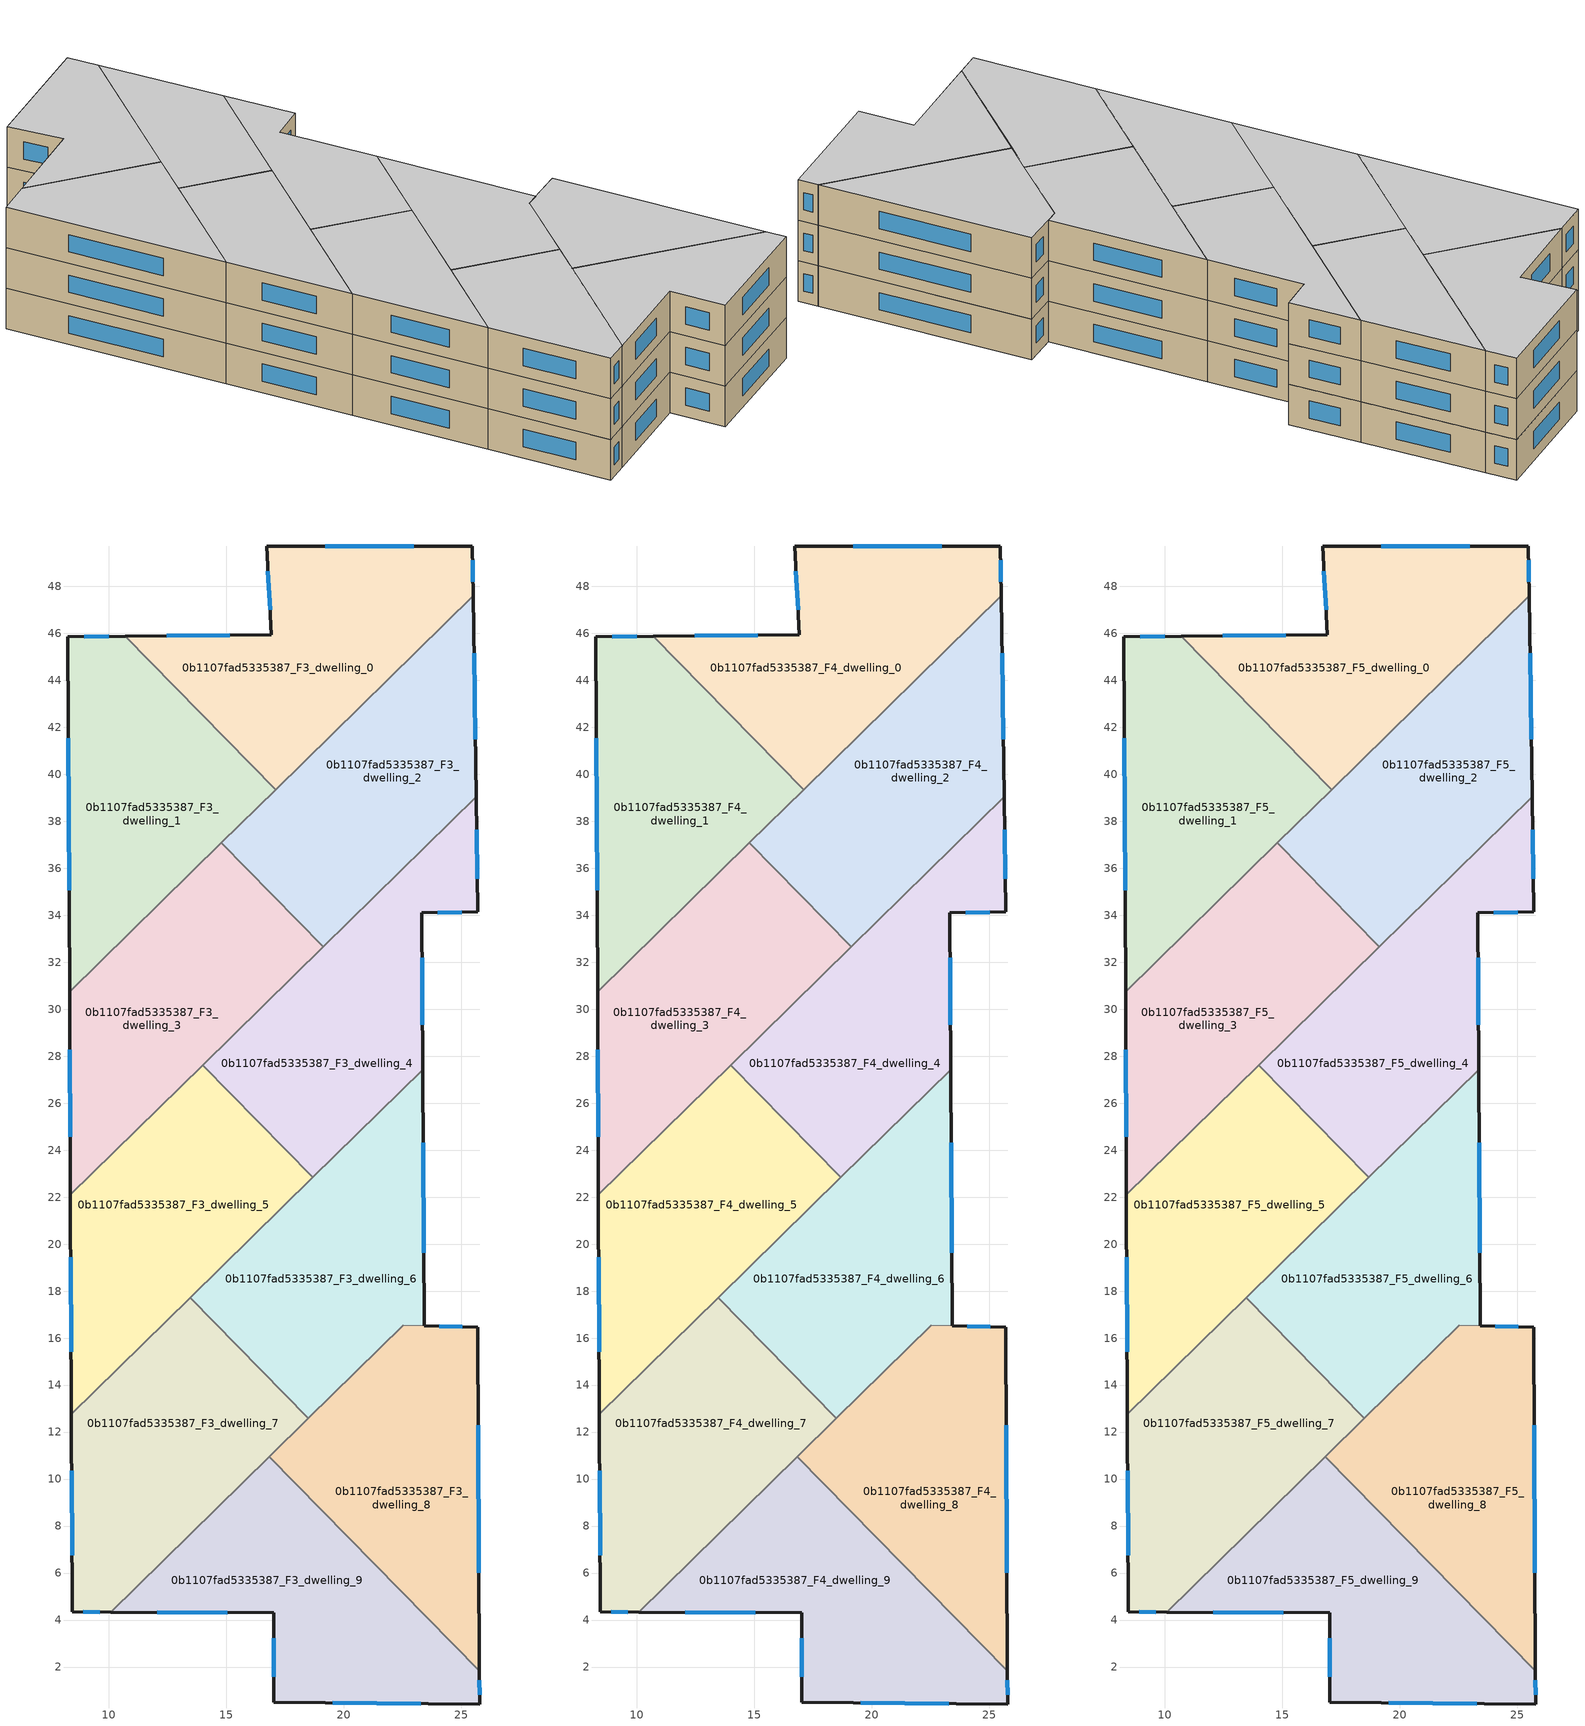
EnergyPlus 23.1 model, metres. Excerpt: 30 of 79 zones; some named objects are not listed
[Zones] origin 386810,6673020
0b1107fad5335387_F3_dwelling_0
 floor to 0b1107fad5335387_F2_dwelling_0 (EU_floor_Construction): 25.48,49.7 25.51,47.59 17.1,39.34 10.69,45.87 16.93,45.93 16.72,49.71 z9
 wall outside (EU_wall_Construction): 25.51,47.59 25.48,49.7 16.72,49.71 16.93,45.93 10.69,45.87 z9:12
 wall to 0b1107fad5335387_F3_dwelling_1 (EU_wall_Construction): 10.69,45.87 17.1,39.34 z9:12
 wall to 0b1107fad5335387_F3_dwelling_2 (EU_wall_Construction): 17.1,39.34 25.51,47.59 z9:12
 window (EU_Window_Construction): 15.15,45.91 12.47,45.89 / 16.78,48.63 16.87,47.01 / 22.98,49.7 19.22,49.71 / 25.5,48.19 25.49,49.1 z9.86:11.14
0b1107fad5335387_F3_dwelling_1
 floor to 0b1107fad5335387_F2_dwelling_1 (EU_floor_Construction): 10.69,45.87 17.1,39.34 8.33,30.73 8.26,45.85 z9
 wall outside (EU_wall_Construction): 10.69,45.87 8.26,45.85 8.33,30.73 z9:12
 wall to 0b1107fad5335387_F3_dwelling_3 (EU_wall_Construction): 8.33,30.73 14.8,37.08 z9:12
 wall to 0b1107fad5335387_F3_dwelling_2 (EU_wall_Construction): 14.8,37.08 17.1,39.34 z9:12
 window (EU_Window_Construction): 10,45.87 8.96,45.86 / 8.28,41.53 8.31,35.05 z9.86:11.14
0b1107fad5335387_F3_dwelling_2
 floor to 0b1107fad5335387_F2_dwelling_2 (EU_floor_Construction): 25.51,47.59 25.63,39.04 19.13,32.66 14.8,37.08 z9
 wall outside (EU_wall_Construction): 25.63,39.04 25.51,47.59 z9:12
 wall to 0b1107fad5335387_F3_dwelling_3 (EU_wall_Construction): 14.8,37.08 19.13,32.66 z9:12
 wall to 0b1107fad5335387_F3_dwelling_4 (EU_wall_Construction): 19.13,32.66 25.63,39.04 z9:12
 window (EU_Window_Construction): 25.6,41.49 25.55,45.15 z9.86:11.14
0b1107fad5335387_F3_dwelling_3
 floor to 0b1107fad5335387_F2_dwelling_3 (EU_floor_Construction): 14.8,37.08 19.13,32.66 8.37,22.1 8.33,30.73 z9
 wall outside (EU_wall_Construction): 8.33,30.73 8.37,22.1 z9:12
 wall to 0b1107fad5335387_F3_dwelling_5 (EU_wall_Construction): 8.37,22.1 13.99,27.62 z9:12
 wall to 0b1107fad5335387_F3_dwelling_4 (EU_wall_Construction): 14,27.62 19.13,32.66 z9:12
 window (EU_Window_Construction): 8.34,28.27 8.36,24.57 z9.86:11.14
0b1107fad5335387_F3_dwelling_4
 floor to 0b1107fad5335387_F2_dwelling_4 (EU_floor_Construction): 25.63,39.04 25.7,34.14 23.33,34.09 23.36,27.43 18.69,22.84 13.99,27.62 z9
 wall outside (EU_wall_Construction): 23.36,27.43 23.33,34.09 25.7,34.14 25.63,39.04 z9:12
 wall to 0b1107fad5335387_F3_dwelling_5 (EU_wall_Construction): 13.99,27.62 18.69,22.84 z9:12
 wall to 0b1107fad5335387_F3_dwelling_6 (EU_wall_Construction): 18.69,22.84 23.36,27.43 z9:12
 window (EU_Window_Construction): 24.01,34.11 25.02,34.13 / 23.35,29.33 23.34,32.19 / 25.68,35.54 25.65,37.64 z9.86:11.14
0b1107fad5335387_F3_dwelling_5
 floor to 0b1107fad5335387_F2_dwelling_5 (EU_floor_Construction): 13.99,27.62 18.69,22.84 8.41,12.76 8.37,22.1 z9
 wall outside (EU_wall_Construction): 8.37,22.1 8.41,12.76 z9:12
 wall to 0b1107fad5335387_F3_dwelling_7 (EU_wall_Construction): 8.41,12.76 13.46,17.71 z9:12
 wall to 0b1107fad5335387_F3_dwelling_6 (EU_wall_Construction): 13.46,17.71 18.69,22.84 z9:12
 window (EU_Window_Construction): 8.38,19.43 8.4,15.43 z9.86:11.14
0b1107fad5335387_F3_dwelling_6
 floor to 0b1107fad5335387_F2_dwelling_6 (EU_floor_Construction): 23.36,27.43 23.42,16.52 22.53,16.54 18.5,12.58 13.46,17.71 z9
 wall outside (EU_wall_Construction): 23.42,16.52 23.36,27.43 z9:12
 wall to 0b1107fad5335387_F3_dwelling_7 (EU_wall_Construction): 13.46,17.71 18.5,12.58 z9:12
 wall to 0b1107fad5335387_F3_dwelling_8 (EU_wall_Construction): 18.5,12.58 22.53,16.54 23.42,16.52 z9:12
 window (EU_Window_Construction): 23.4,19.64 23.38,24.31 z9.86:11.14
0b1107fad5335387_F3_dwelling_7
 floor to 0b1107fad5335387_F2_dwelling_7 (EU_floor_Construction): 13.46,17.71 18.5,12.58 10.1,4.34 8.45,4.35 8.41,12.76 z9
 wall outside (EU_wall_Construction): 8.41,12.76 8.45,4.35 10.1,4.34 z9:12
 wall to 0b1107fad5335387_F3_dwelling_9 (EU_wall_Construction): 10.1,4.34 16.83,10.95 z9:12
 wall to 0b1107fad5335387_F3_dwelling_8 (EU_wall_Construction): 16.83,10.95 18.5,12.58 z9:12
 window (EU_Window_Construction): 8.92,4.34 9.63,4.34 / 8.42,10.35 8.44,6.75 z9.86:11.14
0b1107fad5335387_F3_dwelling_8
 floor to 0b1107fad5335387_F2_dwelling_8 (EU_floor_Construction): 25.71,16.46 25.78,1.83 16.83,10.95 22.53,16.54 z9
 wall outside (EU_wall_Construction): 25.78,1.83 25.71,16.46 23.43,16.52 z9:12
 wall to 0b1107fad5335387_F3_dwelling_9 (EU_wall_Construction): 16.83,10.95 25.78,1.83 z9:12
 window (EU_Window_Construction): 25.05,16.48 24.08,16.5 / 25.76,6.01 25.73,12.28 z9.86:11.14
0b1107fad5335387_F3_dwelling_9
 floor to 0b1107fad5335387_F2_dwelling_9 (EU_floor_Construction): 16.83,10.95 25.78,1.83 25.78,0.43 17.03,0.5 17.03,4.31 10.1,4.34 z9
 wall outside (EU_wall_Construction): 10.1,4.34 17.03,4.31 17.03,0.5 25.78,0.43 25.78,1.83 z9:12
 window (EU_Window_Construction): 17.03,3.22 17.03,1.59 / 12.08,4.33 15.05,4.32 / 25.78,0.83 25.78,1.43 / 19.53,0.48 23.28,0.45 z9.86:11.14
0b1107fad5335387_F4_dwelling_0
 floor to 0b1107fad5335387_F3_dwelling_0 (EU_floor_Construction): 25.48,49.7 25.51,47.59 17.1,39.34 10.69,45.87 16.93,45.93 16.72,49.71 z12
 wall outside (EU_wall_Construction): 25.51,47.59 25.48,49.7 16.72,49.71 16.93,45.93 10.69,45.87 z12:15
 wall to 0b1107fad5335387_F4_dwelling_1 (EU_wall_Construction): 10.69,45.87 17.1,39.34 z12:15
 wall to 0b1107fad5335387_F4_dwelling_2 (EU_wall_Construction): 17.1,39.34 25.51,47.59 z12:15
 window (EU_Window_Construction): 15.15,45.91 12.47,45.89 / 16.78,48.63 16.87,47.01 / 22.98,49.7 19.22,49.71 / 25.5,48.19 25.49,49.1 z12.86:14.14
0b1107fad5335387_F4_dwelling_1
 floor to 0b1107fad5335387_F3_dwelling_1 (EU_floor_Construction): 10.69,45.87 17.1,39.34 8.33,30.73 8.26,45.85 z12
 wall outside (EU_wall_Construction): 10.69,45.87 8.26,45.85 8.33,30.73 z12:15
 wall to 0b1107fad5335387_F4_dwelling_3 (EU_wall_Construction): 8.33,30.73 14.8,37.08 z12:15
 wall to 0b1107fad5335387_F4_dwelling_2 (EU_wall_Construction): 14.8,37.08 17.1,39.34 z12:15
 window (EU_Window_Construction): 10,45.87 8.96,45.86 / 8.28,41.53 8.31,35.05 z12.86:14.14
0b1107fad5335387_F4_dwelling_2
 floor to 0b1107fad5335387_F3_dwelling_2 (EU_floor_Construction): 25.51,47.59 25.63,39.04 19.13,32.66 14.8,37.08 z12
 wall outside (EU_wall_Construction): 25.63,39.04 25.51,47.59 z12:15
 wall to 0b1107fad5335387_F4_dwelling_3 (EU_wall_Construction): 14.8,37.08 19.13,32.66 z12:15
 wall to 0b1107fad5335387_F4_dwelling_4 (EU_wall_Construction): 19.13,32.66 25.63,39.04 z12:15
 window (EU_Window_Construction): 25.6,41.49 25.55,45.15 z12.86:14.14
0b1107fad5335387_F4_dwelling_3
 floor to 0b1107fad5335387_F3_dwelling_3 (EU_floor_Construction): 14.8,37.08 19.13,32.66 8.37,22.1 8.33,30.73 z12
 wall outside (EU_wall_Construction): 8.33,30.73 8.37,22.1 z12:15
 wall to 0b1107fad5335387_F4_dwelling_5 (EU_wall_Construction): 8.37,22.1 13.99,27.62 z12:15
 wall to 0b1107fad5335387_F4_dwelling_4 (EU_wall_Construction): 14,27.62 19.13,32.66 z12:15
 window (EU_Window_Construction): 8.34,28.27 8.36,24.57 z12.86:14.14
0b1107fad5335387_F4_dwelling_4
 floor to 0b1107fad5335387_F3_dwelling_4 (EU_floor_Construction): 25.63,39.04 25.7,34.14 23.33,34.09 23.36,27.43 18.69,22.84 13.99,27.62 z12
 wall outside (EU_wall_Construction): 23.36,27.43 23.33,34.09 25.7,34.14 25.63,39.04 z12:15
 wall to 0b1107fad5335387_F4_dwelling_5 (EU_wall_Construction): 13.99,27.62 18.69,22.84 z12:15
 wall to 0b1107fad5335387_F4_dwelling_6 (EU_wall_Construction): 18.69,22.84 23.36,27.43 z12:15
 window (EU_Window_Construction): 24.01,34.11 25.02,34.13 / 23.35,29.33 23.34,32.19 / 25.68,35.54 25.65,37.64 z12.86:14.14
0b1107fad5335387_F4_dwelling_5
 floor to 0b1107fad5335387_F3_dwelling_5 (EU_floor_Construction): 13.99,27.62 18.69,22.84 8.41,12.76 8.37,22.1 z12
 wall outside (EU_wall_Construction): 8.37,22.1 8.41,12.76 z12:15
 wall to 0b1107fad5335387_F4_dwelling_7 (EU_wall_Construction): 8.41,12.76 13.46,17.71 z12:15
 wall to 0b1107fad5335387_F4_dwelling_6 (EU_wall_Construction): 13.46,17.71 18.69,22.84 z12:15
 window (EU_Window_Construction): 8.38,19.43 8.4,15.43 z12.86:14.14
0b1107fad5335387_F4_dwelling_6
 floor to 0b1107fad5335387_F3_dwelling_6 (EU_floor_Construction): 23.36,27.43 23.42,16.52 22.53,16.54 18.5,12.58 13.46,17.71 z12
 wall outside (EU_wall_Construction): 23.42,16.52 23.36,27.43 z12:15
 wall to 0b1107fad5335387_F4_dwelling_7 (EU_wall_Construction): 13.46,17.71 18.5,12.58 z12:15
 wall to 0b1107fad5335387_F4_dwelling_8 (EU_wall_Construction): 18.5,12.58 22.53,16.54 23.42,16.52 z12:15
 window (EU_Window_Construction): 23.4,19.64 23.38,24.31 z12.86:14.14
0b1107fad5335387_F4_dwelling_7
 floor to 0b1107fad5335387_F3_dwelling_7 (EU_floor_Construction): 13.46,17.71 18.5,12.58 10.1,4.34 8.45,4.35 8.41,12.76 z12
 wall outside (EU_wall_Construction): 8.41,12.76 8.45,4.35 10.1,4.34 z12:15
 wall to 0b1107fad5335387_F4_dwelling_9 (EU_wall_Construction): 10.1,4.34 16.83,10.95 z12:15
 wall to 0b1107fad5335387_F4_dwelling_8 (EU_wall_Construction): 16.83,10.95 18.5,12.58 z12:15
 window (EU_Window_Construction): 8.92,4.34 9.63,4.34 / 8.42,10.35 8.44,6.75 z12.86:14.14
0b1107fad5335387_F4_dwelling_8
 floor to 0b1107fad5335387_F3_dwelling_8 (EU_floor_Construction): 25.71,16.46 25.78,1.83 16.83,10.95 22.53,16.54 z12
 wall outside (EU_wall_Construction): 25.78,1.83 25.71,16.46 23.43,16.52 z12:15
 wall to 0b1107fad5335387_F4_dwelling_9 (EU_wall_Construction): 16.83,10.95 25.78,1.83 z12:15
 window (EU_Window_Construction): 25.05,16.48 24.08,16.5 / 25.76,6.01 25.73,12.28 z12.86:14.14
0b1107fad5335387_F4_dwelling_9
 floor to 0b1107fad5335387_F3_dwelling_9 (EU_floor_Construction): 16.83,10.95 25.78,1.83 25.78,0.43 17.03,0.5 17.03,4.31 10.1,4.34 z12
 wall outside (EU_wall_Construction): 10.1,4.34 17.03,4.31 17.03,0.5 25.78,0.43 25.78,1.83 z12:15
 window (EU_Window_Construction): 17.03,3.22 17.03,1.59 / 12.08,4.33 15.05,4.32 / 25.78,0.83 25.78,1.43 / 19.53,0.48 23.28,0.45 z12.86:14.14
0b1107fad5335387_F5_dwelling_0
 floor to 0b1107fad5335387_F4_dwelling_0 (EU_floor_Construction): 25.48,49.7 25.51,47.59 17.1,39.34 10.69,45.87 16.93,45.93 16.72,49.71 z15
 wall outside (EU_wall_Construction): 25.51,47.59 25.48,49.7 16.72,49.71 16.93,45.93 10.69,45.87 z15:18
 wall to 0b1107fad5335387_F5_dwelling_1 (EU_wall_Construction): 10.69,45.87 17.1,39.34 z15:18
 wall to 0b1107fad5335387_F5_dwelling_2 (EU_wall_Construction): 17.1,39.34 25.51,47.59 z15:18
 window (EU_Window_Construction): 15.15,45.91 12.47,45.89 / 16.78,48.63 16.87,47.01 / 22.98,49.7 19.22,49.71 / 25.5,48.19 25.49,49.1 z15.86:17.14
 ceiling to 0b1107fad5335387_F6_dwelling_0 (EU_floor_Construction): 25.51,47.59 25.48,49.7 16.72,49.71 16.93,45.93 10.69,45.87 17.1,39.34 z18
0b1107fad5335387_F5_dwelling_1
 floor to 0b1107fad5335387_F4_dwelling_1 (EU_floor_Construction): 10.69,45.87 17.1,39.34 8.33,30.73 8.26,45.85 z15
 wall outside (EU_wall_Construction): 10.69,45.87 8.26,45.85 8.33,30.73 z15:18
 wall to 0b1107fad5335387_F5_dwelling_3 (EU_wall_Construction): 8.33,30.73 14.8,37.08 z15:18
 wall to 0b1107fad5335387_F5_dwelling_2 (EU_wall_Construction): 14.8,37.08 17.1,39.34 z15:18
 window (EU_Window_Construction): 10,45.87 8.96,45.86 / 8.28,41.53 8.31,35.05 z15.86:17.14
 ceiling to 0b1107fad5335387_F6_dwelling_1 (EU_floor_Construction): 17.1,39.34 10.69,45.87 8.26,45.85 8.33,30.73 z18
0b1107fad5335387_F5_dwelling_2
 floor to 0b1107fad5335387_F4_dwelling_2 (EU_floor_Construction): 25.51,47.59 25.63,39.04 19.13,32.66 14.8,37.08 z15
 wall outside (EU_wall_Construction): 25.63,39.04 25.51,47.59 z15:18
 wall to 0b1107fad5335387_F5_dwelling_3 (EU_wall_Construction): 14.8,37.08 19.13,32.66 z15:18
 wall to 0b1107fad5335387_F5_dwelling_4 (EU_wall_Construction): 19.13,32.66 25.63,39.04 z15:18
 window (EU_Window_Construction): 25.6,41.49 25.55,45.15 z15.86:17.14
 ceiling to 0b1107fad5335387_F6_dwelling_2 (EU_floor_Construction): 25.63,39.04 25.51,47.59 14.8,37.08 19.13,32.66 z18
0b1107fad5335387_F5_dwelling_3
 floor to 0b1107fad5335387_F4_dwelling_3 (EU_floor_Construction): 14.8,37.08 19.13,32.66 8.37,22.1 8.33,30.73 z15
 wall outside (EU_wall_Construction): 8.33,30.73 8.37,22.1 z15:18
 wall to 0b1107fad5335387_F5_dwelling_5 (EU_wall_Construction): 8.37,22.1 13.99,27.62 z15:18
 wall to 0b1107fad5335387_F5_dwelling_4 (EU_wall_Construction): 14,27.62 19.13,32.66 z15:18
 window (EU_Window_Construction): 8.34,28.27 8.36,24.57 z15.86:17.14
 ceiling to 0b1107fad5335387_F6_dwelling_3 (EU_floor_Construction): 19.13,32.66 14.8,37.08 8.33,30.73 8.37,22.1 z18
0b1107fad5335387_F5_dwelling_4
 floor to 0b1107fad5335387_F4_dwelling_4 (EU_floor_Construction): 25.63,39.04 25.7,34.14 23.33,34.09 23.36,27.43 18.69,22.84 13.99,27.62 z15
 wall outside (EU_wall_Construction): 23.36,27.43 23.33,34.09 25.7,34.14 25.63,39.04 z15:18
 wall to 0b1107fad5335387_F5_dwelling_5 (EU_wall_Construction): 13.99,27.62 18.69,22.84 z15:18
 wall to 0b1107fad5335387_F5_dwelling_6 (EU_wall_Construction): 18.69,22.84 23.36,27.43 z15:18
 window (EU_Window_Construction): 24.01,34.11 25.02,34.13 / 23.35,29.33 23.34,32.19 / 25.68,35.54 25.65,37.64 z15.86:17.14
 ceiling to 0b1107fad5335387_F6_dwelling_4 (EU_floor_Construction): 23.36,27.43 23.33,34.09 25.7,34.14 25.63,39.04 13.99,27.62 18.69,22.84 z18
0b1107fad5335387_F5_dwelling_5
 floor to 0b1107fad5335387_F4_dwelling_5 (EU_floor_Construction): 13.99,27.62 18.69,22.84 8.41,12.76 8.37,22.1 z15
 wall outside (EU_wall_Construction): 8.37,22.1 8.41,12.76 z15:18
 wall to 0b1107fad5335387_F5_dwelling_7 (EU_wall_Construction): 8.41,12.76 13.46,17.71 z15:18
 wall to 0b1107fad5335387_F5_dwelling_6 (EU_wall_Construction): 13.46,17.71 18.69,22.84 z15:18
 window (EU_Window_Construction): 8.38,19.43 8.4,15.43 z15.86:17.14
 ceiling to 0b1107fad5335387_F6_dwelling_5 (EU_floor_Construction): 18.69,22.84 13.99,27.62 8.37,22.1 8.41,12.76 z18
0b1107fad5335387_F5_dwelling_6
 floor to 0b1107fad5335387_F4_dwelling_6 (EU_floor_Construction): 23.36,27.43 23.42,16.52 22.53,16.54 18.5,12.58 13.46,17.71 z15
 wall outside (EU_wall_Construction): 23.42,16.52 23.36,27.43 z15:18
 wall to 0b1107fad5335387_F5_dwelling_7 (EU_wall_Construction): 13.46,17.71 18.5,12.58 z15:18
 wall to 0b1107fad5335387_F5_dwelling_8 (EU_wall_Construction): 18.5,12.58 22.53,16.54 23.42,16.52 z15:18
 window (EU_Window_Construction): 23.4,19.64 23.38,24.31 z15.86:17.14
 ceiling to 0b1107fad5335387_F6_dwelling_6 (EU_floor_Construction): 23.42,16.52 23.36,27.43 13.46,17.71 18.5,12.58 22.53,16.54 z18
0b1107fad5335387_F5_dwelling_7
 floor to 0b1107fad5335387_F4_dwelling_7 (EU_floor_Construction): 13.46,17.71 18.5,12.58 10.1,4.34 8.45,4.35 8.41,12.76 z15
 wall outside (EU_wall_Construction): 8.41,12.76 8.45,4.35 10.1,4.34 z15:18
 wall to 0b1107fad5335387_F5_dwelling_9 (EU_wall_Construction): 10.1,4.34 16.83,10.95 z15:18
 wall to 0b1107fad5335387_F5_dwelling_8 (EU_wall_Construction): 16.83,10.95 18.5,12.58 z15:18
 window (EU_Window_Construction): 8.92,4.34 9.63,4.34 / 8.42,10.35 8.44,6.75 z15.86:17.14
 ceiling to 0b1107fad5335387_F6_dwelling_7 (EU_floor_Construction): 18.5,12.58 13.46,17.71 8.41,12.76 8.45,4.35 10.1,4.34 z18
0b1107fad5335387_F5_dwelling_8
 floor to 0b1107fad5335387_F4_dwelling_8 (EU_floor_Construction): 25.71,16.46 25.78,1.83 16.83,10.95 22.53,16.54 z15
 wall outside (EU_wall_Construction): 25.78,1.83 25.71,16.46 23.43,16.52 z15:18
 wall to 0b1107fad5335387_F5_dwelling_9 (EU_wall_Construction): 16.83,10.95 25.78,1.83 z15:18
 window (EU_Window_Construction): 25.05,16.48 24.08,16.5 / 25.76,6.01 25.73,12.28 z15.86:17.14
 ceiling to 0b1107fad5335387_F6_dwelling_8 (EU_floor_Construction): 25.78,1.83 25.71,16.46 22.53,16.54 16.83,10.95 z18
0b1107fad5335387_F5_dwelling_9
 floor to 0b1107fad5335387_F4_dwelling_9 (EU_floor_Construction): 16.83,10.95 25.78,1.83 25.78,0.43 17.03,0.5 17.03,4.31 10.1,4.34 z15
 wall outside (EU_wall_Construction): 10.1,4.34 17.03,4.31 17.03,0.5 25.78,0.43 25.78,1.83 z15:18
 window (EU_Window_Construction): 17.03,3.22 17.03,1.59 / 12.08,4.33 15.05,4.32 / 25.78,0.83 25.78,1.43 / 19.53,0.48 23.28,0.45 z15.86:17.14
 ceiling to 0b1107fad5335387_F6_dwelling_9 (EU_floor_Construction): 25.78,0.43 25.78,1.83 16.83,10.95 10.1,4.34 17.03,4.31 17.03,0.5 z18
[Building]
EU S2 Campaign: North Axis=0; Terrain=City; Solar Distribution=FullExterior
[Site:Location]
Helsinki-Vantaa.AP: Latitude=60.317; Longitude=24.963; Time Zone=2; Elevation=54.6
[SizingPeriod:WeatherFileDays]
AnnualSizingPeriod: Begin Month=1; Begin Day of Month=1; End Month=12; End Day of Month=31; Day of Week for Start Day=Monday; Use Weather File Daylight Saving Period=No; Use Weather File Rain and Snow Indicators=No
[MATERIAL]
EU_InternalMass_Material: Roughness=MediumRough; Thickness=0.1; Conductivity=1; Density=1800; Specific Heat=900; Thermal Absorptance=0.9; Solar Absorptance=0.7; Visible Absorptance=0.7
[MATERIAL:NOMASS] Roughness=MediumRough; Thermal Absorptance=0.9; Solar Absorptance=0.7; Visible Absorptance=0.7
Name | Thermal Resistance
EU_wall_NoMass | 2.29768
EU_floor_NoMass | 2.06791
[WINDOWMATERIAL:SIMPLEGLAZINGSYSTEM]
EU_Window_SimpleGlazing: UFactor=2.12775; Solar Heat Gain Coefficient=0.7; Visible Transmittance=0.7
[CONSTRUCTION]
EU_wall_Construction: EU_wall_NoMass
EU_floor_Construction: EU_floor_NoMass
EU_Window_Construction: EU_Window_SimpleGlazing
EU_InternalMass_Construction: EU_InternalMass_Material
[ZONE] Type=1; Multiplier=1; Ceiling Height=autocalculate; Floor Area=autocalculate; Part of Total Floor Area=Yes
Name | Volume
0b1107fad5335387_F3_dwelling_0; 0b1107fad5335387_F4_dwelling_0; 0b1107fad5335387_F5_dwelling_0 | 223.856
0b1107fad5335387_F3_dwelling_1; 0b1107fad5335387_F4_dwelling_1; 0b1107fad5335387_F5_dwelling_1 | 223.842
0b1107fad5335387_F3_dwelling_2; 0b1107fad5335387_F4_dwelling_2; 0b1107fad5335387_F5_dwelling_2 | 223.855
0b1107fad5335387_F3_dwelling_3; 0b1107fad5335387_F4_dwelling_3; 0b1107fad5335387_F5_dwelling_3 | 223.889
0b1107fad5335387_F3_dwelling_4; 0b1107fad5335387_F4_dwelling_4; 0b1107fad5335387_F5_dwelling_4 | 223.859
0b1107fad5335387_F3_dwelling_5; 0b1107fad5335387_F4_dwelling_5; 0b1107fad5335387_F5_dwelling_5 | 223.844
0b1107fad5335387_F3_dwelling_6; 0b1107fad5335387_F4_dwelling_6; 0b1107fad5335387_F5_dwelling_6 | 225.022
0b1107fad5335387_F3_dwelling_7; 0b1107fad5335387_F4_dwelling_7; 0b1107fad5335387_F5_dwelling_7 | 223.85
0b1107fad5335387_F3_dwelling_8; 0b1107fad5335387_F4_dwelling_8; 0b1107fad5335387_F5_dwelling_8 | 222.686
0b1107fad5335387_F3_dwelling_9; 0b1107fad5335387_F4_dwelling_9; 0b1107fad5335387_F5_dwelling_9 | 223.853
[INTERNALMASS] Construction=EU_InternalMass_Construction
Name | Zone or ZoneList | Surface Area
0b1107fad5335387_F3_dwelling_0_EU_InternalMass | 0b1107fad5335387_F3_dwelling_0 | 74.6183
0b1107fad5335387_F3_dwelling_1_EU_InternalMass | 0b1107fad5335387_F3_dwelling_1 | 74.6123
0b1107fad5335387_F3_dwelling_2_EU_InternalMass | 0b1107fad5335387_F3_dwelling_2 | 74.6204
0b1107fad5335387_F3_dwelling_3_EU_InternalMass | 0b1107fad5335387_F3_dwelling_3 | 74.6295
0b1107fad5335387_F3_dwelling_4_EU_InternalMass | 0b1107fad5335387_F3_dwelling_4 | 74.6188
0b1107fad5335387_F3_dwelling_5_EU_InternalMass | 0b1107fad5335387_F3_dwelling_5 | 74.618
0b1107fad5335387_F3_dwelling_6_EU_InternalMass | 0b1107fad5335387_F3_dwelling_6 | 75.0074
0b1107fad5335387_F3_dwelling_7_EU_InternalMass | 0b1107fad5335387_F3_dwelling_7 | 74.6184
0b1107fad5335387_F3_dwelling_8_EU_InternalMass | 0b1107fad5335387_F3_dwelling_8 | 74.2305
0b1107fad5335387_F3_dwelling_9_EU_InternalMass | 0b1107fad5335387_F3_dwelling_9 | 74.6164
0b1107fad5335387_F4_dwelling_0_EU_InternalMass | 0b1107fad5335387_F4_dwelling_0 | 74.6183
0b1107fad5335387_F4_dwelling_1_EU_InternalMass | 0b1107fad5335387_F4_dwelling_1 | 74.6123
0b1107fad5335387_F4_dwelling_2_EU_InternalMass | 0b1107fad5335387_F4_dwelling_2 | 74.6204
0b1107fad5335387_F4_dwelling_3_EU_InternalMass | 0b1107fad5335387_F4_dwelling_3 | 74.6295
0b1107fad5335387_F4_dwelling_4_EU_InternalMass | 0b1107fad5335387_F4_dwelling_4 | 74.6188
0b1107fad5335387_F4_dwelling_5_EU_InternalMass | 0b1107fad5335387_F4_dwelling_5 | 74.618
0b1107fad5335387_F4_dwelling_6_EU_InternalMass | 0b1107fad5335387_F4_dwelling_6 | 75.0074
0b1107fad5335387_F4_dwelling_7_EU_InternalMass | 0b1107fad5335387_F4_dwelling_7 | 74.6184
0b1107fad5335387_F4_dwelling_8_EU_InternalMass | 0b1107fad5335387_F4_dwelling_8 | 74.2305
0b1107fad5335387_F4_dwelling_9_EU_InternalMass | 0b1107fad5335387_F4_dwelling_9 | 74.6164
0b1107fad5335387_F5_dwelling_0_EU_InternalMass | 0b1107fad5335387_F5_dwelling_0 | 74.6183
0b1107fad5335387_F5_dwelling_1_EU_InternalMass | 0b1107fad5335387_F5_dwelling_1 | 74.6123
0b1107fad5335387_F5_dwelling_2_EU_InternalMass | 0b1107fad5335387_F5_dwelling_2 | 74.6204
0b1107fad5335387_F5_dwelling_3_EU_InternalMass | 0b1107fad5335387_F5_dwelling_3 | 74.6295
0b1107fad5335387_F5_dwelling_4_EU_InternalMass | 0b1107fad5335387_F5_dwelling_4 | 74.6188
0b1107fad5335387_F5_dwelling_5_EU_InternalMass | 0b1107fad5335387_F5_dwelling_5 | 74.618
0b1107fad5335387_F5_dwelling_6_EU_InternalMass | 0b1107fad5335387_F5_dwelling_6 | 75.0074
0b1107fad5335387_F5_dwelling_7_EU_InternalMass | 0b1107fad5335387_F5_dwelling_7 | 74.6184
0b1107fad5335387_F5_dwelling_8_EU_InternalMass | 0b1107fad5335387_F5_dwelling_8 | 74.2305
0b1107fad5335387_F5_dwelling_9_EU_InternalMass | 0b1107fad5335387_F5_dwelling_9 | 74.6164
[OTHEREQUIPMENT] Fuel Type=Electricity; Design Level Calculation Method=Watts/Area; Power per Zone Floor Area=1; Fraction Latent=0; Fraction Radiant=0; Fraction Lost=0; Carbon Dioxide Generation Rate=0; EndUse Subcategory=EU_Step8_InternalGains
Name | Zone or ZoneList or Space or SpaceList | Schedule
EU_Step8_InternalGain_0b1107fad5335387_F3_dwelling_0_f000 | 0b1107fad5335387_F3_dwelling_0 | EU_Step8_GainSchedule_0b1107fad5335387_F3_dwelling_0_f000
EU_Step8_InternalGain_0b1107fad5335387_F3_dwelling_1_f000 | 0b1107fad5335387_F3_dwelling_1 | EU_Step8_GainSchedule_0b1107fad5335387_F3_dwelling_1_f000
EU_Step8_InternalGain_0b1107fad5335387_F3_dwelling_2_f000 | 0b1107fad5335387_F3_dwelling_2 | EU_Step8_GainSchedule_0b1107fad5335387_F3_dwelling_2_f000
EU_Step8_InternalGain_0b1107fad5335387_F3_dwelling_3_f000 | 0b1107fad5335387_F3_dwelling_3 | EU_Step8_GainSchedule_0b1107fad5335387_F3_dwelling_3_f000
EU_Step8_InternalGain_0b1107fad5335387_F3_dwelling_4_f000 | 0b1107fad5335387_F3_dwelling_4 | EU_Step8_GainSchedule_0b1107fad5335387_F3_dwelling_4_f000
EU_Step8_InternalGain_0b1107fad5335387_F3_dwelling_5_f000 | 0b1107fad5335387_F3_dwelling_5 | EU_Step8_GainSchedule_0b1107fad5335387_F3_dwelling_5_f000
EU_Step8_InternalGain_0b1107fad5335387_F3_dwelling_6_f000 | 0b1107fad5335387_F3_dwelling_6 | EU_Step8_GainSchedule_0b1107fad5335387_F3_dwelling_6_f000
EU_Step8_InternalGain_0b1107fad5335387_F3_dwelling_7_f000 | 0b1107fad5335387_F3_dwelling_7 | EU_Step8_GainSchedule_0b1107fad5335387_F3_dwelling_7_f000
EU_Step8_InternalGain_0b1107fad5335387_F3_dwelling_8_f000 | 0b1107fad5335387_F3_dwelling_8 | EU_Step8_GainSchedule_0b1107fad5335387_F3_dwelling_8_f000
EU_Step8_InternalGain_0b1107fad5335387_F3_dwelling_9_f000 | 0b1107fad5335387_F3_dwelling_9 | EU_Step8_GainSchedule_0b1107fad5335387_F3_dwelling_9_f000
EU_Step8_InternalGain_0b1107fad5335387_F4_dwelling_0_f000 | 0b1107fad5335387_F4_dwelling_0 | EU_Step8_GainSchedule_0b1107fad5335387_F4_dwelling_0_f000
EU_Step8_InternalGain_0b1107fad5335387_F4_dwelling_1_f000 | 0b1107fad5335387_F4_dwelling_1 | EU_Step8_GainSchedule_0b1107fad5335387_F4_dwelling_1_f000
EU_Step8_InternalGain_0b1107fad5335387_F4_dwelling_2_f000 | 0b1107fad5335387_F4_dwelling_2 | EU_Step8_GainSchedule_0b1107fad5335387_F4_dwelling_2_f000
EU_Step8_InternalGain_0b1107fad5335387_F4_dwelling_3_f000 | 0b1107fad5335387_F4_dwelling_3 | EU_Step8_GainSchedule_0b1107fad5335387_F4_dwelling_3_f000
EU_Step8_InternalGain_0b1107fad5335387_F4_dwelling_4_f000 | 0b1107fad5335387_F4_dwelling_4 | EU_Step8_GainSchedule_0b1107fad5335387_F4_dwelling_4_f000
EU_Step8_InternalGain_0b1107fad5335387_F4_dwelling_5_f000 | 0b1107fad5335387_F4_dwelling_5 | EU_Step8_GainSchedule_0b1107fad5335387_F4_dwelling_5_f000
EU_Step8_InternalGain_0b1107fad5335387_F4_dwelling_6_f000 | 0b1107fad5335387_F4_dwelling_6 | EU_Step8_GainSchedule_0b1107fad5335387_F4_dwelling_6_f000
EU_Step8_InternalGain_0b1107fad5335387_F4_dwelling_7_f000 | 0b1107fad5335387_F4_dwelling_7 | EU_Step8_GainSchedule_0b1107fad5335387_F4_dwelling_7_f000
EU_Step8_InternalGain_0b1107fad5335387_F4_dwelling_8_f000 | 0b1107fad5335387_F4_dwelling_8 | EU_Step8_GainSchedule_0b1107fad5335387_F4_dwelling_8_f000
EU_Step8_InternalGain_0b1107fad5335387_F4_dwelling_9_f000 | 0b1107fad5335387_F4_dwelling_9 | EU_Step8_GainSchedule_0b1107fad5335387_F4_dwelling_9_f000
EU_Step8_InternalGain_0b1107fad5335387_F5_dwelling_0_f000 | 0b1107fad5335387_F5_dwelling_0 | EU_Step8_GainSchedule_0b1107fad5335387_F5_dwelling_0_f000
EU_Step8_InternalGain_0b1107fad5335387_F5_dwelling_1_f000 | 0b1107fad5335387_F5_dwelling_1 | EU_Step8_GainSchedule_0b1107fad5335387_F5_dwelling_1_f000
EU_Step8_InternalGain_0b1107fad5335387_F5_dwelling_2_f000 | 0b1107fad5335387_F5_dwelling_2 | EU_Step8_GainSchedule_0b1107fad5335387_F5_dwelling_2_f000
EU_Step8_InternalGain_0b1107fad5335387_F5_dwelling_3_f000 | 0b1107fad5335387_F5_dwelling_3 | EU_Step8_GainSchedule_0b1107fad5335387_F5_dwelling_3_f000
EU_Step8_InternalGain_0b1107fad5335387_F5_dwelling_4_f000 | 0b1107fad5335387_F5_dwelling_4 | EU_Step8_GainSchedule_0b1107fad5335387_F5_dwelling_4_f000
EU_Step8_InternalGain_0b1107fad5335387_F5_dwelling_5_f000 | 0b1107fad5335387_F5_dwelling_5 | EU_Step8_GainSchedule_0b1107fad5335387_F5_dwelling_5_f000
EU_Step8_InternalGain_0b1107fad5335387_F5_dwelling_6_f000 | 0b1107fad5335387_F5_dwelling_6 | EU_Step8_GainSchedule_0b1107fad5335387_F5_dwelling_6_f000
EU_Step8_InternalGain_0b1107fad5335387_F5_dwelling_7_f000 | 0b1107fad5335387_F5_dwelling_7 | EU_Step8_GainSchedule_0b1107fad5335387_F5_dwelling_7_f000
EU_Step8_InternalGain_0b1107fad5335387_F5_dwelling_8_f000 | 0b1107fad5335387_F5_dwelling_8 | EU_Step8_GainSchedule_0b1107fad5335387_F5_dwelling_8_f000
EU_Step8_InternalGain_0b1107fad5335387_F5_dwelling_9_f000 | 0b1107fad5335387_F5_dwelling_9 | EU_Step8_GainSchedule_0b1107fad5335387_F5_dwelling_9_f000
[ZONEVENTILATION:DESIGNFLOWRATE] Schedule=EU_AlwaysOn; Design Flow Rate Calculation Method=AirChanges/Hour; Air Changes per Hour=0.580295; Ventilation Type=Natural; Fan Pressure Rise=0; Fan Total Efficiency=1; Constant Term Coefficient=1; Temperature Term Coefficient=0; Velocity Term Coefficient=0; Velocity Squared Term Coefficient=0; Minimum Indoor Temperature=-100; Maximum Indoor Temperature=100; Delta Temperature=-100; Minimum Outdoor Temperature=-100; Maximum Outdoor Temperature=100; Maximum Wind Speed=40
Name | Zone or ZoneList or Space or SpaceList
EU_ConstantAir_0b1107fad5335387_F3_dwelling_0 | 0b1107fad5335387_F3_dwelling_0
EU_ConstantAir_0b1107fad5335387_F3_dwelling_1 | 0b1107fad5335387_F3_dwelling_1
EU_ConstantAir_0b1107fad5335387_F3_dwelling_2 | 0b1107fad5335387_F3_dwelling_2
EU_ConstantAir_0b1107fad5335387_F3_dwelling_3 | 0b1107fad5335387_F3_dwelling_3
EU_ConstantAir_0b1107fad5335387_F3_dwelling_4 | 0b1107fad5335387_F3_dwelling_4
EU_ConstantAir_0b1107fad5335387_F3_dwelling_5 | 0b1107fad5335387_F3_dwelling_5
EU_ConstantAir_0b1107fad5335387_F3_dwelling_6 | 0b1107fad5335387_F3_dwelling_6
EU_ConstantAir_0b1107fad5335387_F3_dwelling_7 | 0b1107fad5335387_F3_dwelling_7
EU_ConstantAir_0b1107fad5335387_F3_dwelling_8 | 0b1107fad5335387_F3_dwelling_8
EU_ConstantAir_0b1107fad5335387_F3_dwelling_9 | 0b1107fad5335387_F3_dwelling_9
EU_ConstantAir_0b1107fad5335387_F4_dwelling_0 | 0b1107fad5335387_F4_dwelling_0
EU_ConstantAir_0b1107fad5335387_F4_dwelling_1 | 0b1107fad5335387_F4_dwelling_1
EU_ConstantAir_0b1107fad5335387_F4_dwelling_2 | 0b1107fad5335387_F4_dwelling_2
EU_ConstantAir_0b1107fad5335387_F4_dwelling_3 | 0b1107fad5335387_F4_dwelling_3
EU_ConstantAir_0b1107fad5335387_F4_dwelling_4 | 0b1107fad5335387_F4_dwelling_4
EU_ConstantAir_0b1107fad5335387_F4_dwelling_5 | 0b1107fad5335387_F4_dwelling_5
EU_ConstantAir_0b1107fad5335387_F4_dwelling_6 | 0b1107fad5335387_F4_dwelling_6
EU_ConstantAir_0b1107fad5335387_F4_dwelling_7 | 0b1107fad5335387_F4_dwelling_7
EU_ConstantAir_0b1107fad5335387_F4_dwelling_8 | 0b1107fad5335387_F4_dwelling_8
EU_ConstantAir_0b1107fad5335387_F4_dwelling_9 | 0b1107fad5335387_F4_dwelling_9
EU_ConstantAir_0b1107fad5335387_F5_dwelling_0 | 0b1107fad5335387_F5_dwelling_0
EU_ConstantAir_0b1107fad5335387_F5_dwelling_1 | 0b1107fad5335387_F5_dwelling_1
EU_ConstantAir_0b1107fad5335387_F5_dwelling_2 | 0b1107fad5335387_F5_dwelling_2
EU_ConstantAir_0b1107fad5335387_F5_dwelling_3 | 0b1107fad5335387_F5_dwelling_3
EU_ConstantAir_0b1107fad5335387_F5_dwelling_4 | 0b1107fad5335387_F5_dwelling_4
EU_ConstantAir_0b1107fad5335387_F5_dwelling_5 | 0b1107fad5335387_F5_dwelling_5
EU_ConstantAir_0b1107fad5335387_F5_dwelling_6 | 0b1107fad5335387_F5_dwelling_6
EU_ConstantAir_0b1107fad5335387_F5_dwelling_7 | 0b1107fad5335387_F5_dwelling_7
EU_ConstantAir_0b1107fad5335387_F5_dwelling_8 | 0b1107fad5335387_F5_dwelling_8
EU_ConstantAir_0b1107fad5335387_F5_dwelling_9 | 0b1107fad5335387_F5_dwelling_9
[HVACTEMPLATE:ZONE:IDEALLOADSAIRSYSTEM] System Availability Schedule=EU_AlwaysOn; Maximum Heating Supply Air Temperature=50; Minimum Cooling Supply Air Temperature=13; Maximum Heating Supply Air Humidity Ratio=0.0156; Minimum Cooling Supply Air Humidity Ratio=0.0077; Heating Limit=NoLimit; Cooling Limit=NoLimit; Heating Availability Schedule=EU_AlwaysOn; Cooling Availability Schedule=EU_CoolingOff; Dehumidification Control Type=ConstantSensibleHeatRatio; Cooling Sensible Heat Ratio=0.7; Dehumidification Setpoint=60; Humidification Control Type=None; Humidification Setpoint=30; Outdoor Air Method=None; Outdoor Air Flow Rate per Person=0.00944; Outdoor Air Flow Rate per Zone Floor Area=0; Outdoor Air Flow Rate per Zone=0; Demand Controlled Ventilation Type=None; Outdoor Air Economizer Type=NoEconomizer; Heat Recovery Type=None; Sensible Heat Recovery Effectiveness=0.7; Latent Heat Recovery Effectiveness=0.65
Name | Template Thermostat
0b1107fad5335387_F3_dwelling_0 | EU_HeatOnly_0b1107fad5335387_F3_dwelling_0
0b1107fad5335387_F3_dwelling_1 | EU_HeatOnly_0b1107fad5335387_F3_dwelling_1
0b1107fad5335387_F3_dwelling_2 | EU_HeatOnly_0b1107fad5335387_F3_dwelling_2
0b1107fad5335387_F3_dwelling_3 | EU_HeatOnly_0b1107fad5335387_F3_dwelling_3
0b1107fad5335387_F3_dwelling_4 | EU_HeatOnly_0b1107fad5335387_F3_dwelling_4
0b1107fad5335387_F3_dwelling_5 | EU_HeatOnly_0b1107fad5335387_F3_dwelling_5
0b1107fad5335387_F3_dwelling_6 | EU_HeatOnly_0b1107fad5335387_F3_dwelling_6
0b1107fad5335387_F3_dwelling_7 | EU_HeatOnly_0b1107fad5335387_F3_dwelling_7
0b1107fad5335387_F3_dwelling_8 | EU_HeatOnly_0b1107fad5335387_F3_dwelling_8
0b1107fad5335387_F3_dwelling_9 | EU_HeatOnly_0b1107fad5335387_F3_dwelling_9
0b1107fad5335387_F4_dwelling_0 | EU_HeatOnly_0b1107fad5335387_F4_dwelling_0
0b1107fad5335387_F4_dwelling_1 | EU_HeatOnly_0b1107fad5335387_F4_dwelling_1
0b1107fad5335387_F4_dwelling_2 | EU_HeatOnly_0b1107fad5335387_F4_dwelling_2
0b1107fad5335387_F4_dwelling_3 | EU_HeatOnly_0b1107fad5335387_F4_dwelling_3
0b1107fad5335387_F4_dwelling_4 | EU_HeatOnly_0b1107fad5335387_F4_dwelling_4
0b1107fad5335387_F4_dwelling_5 | EU_HeatOnly_0b1107fad5335387_F4_dwelling_5
0b1107fad5335387_F4_dwelling_6 | EU_HeatOnly_0b1107fad5335387_F4_dwelling_6
0b1107fad5335387_F4_dwelling_7 | EU_HeatOnly_0b1107fad5335387_F4_dwelling_7
0b1107fad5335387_F4_dwelling_8 | EU_HeatOnly_0b1107fad5335387_F4_dwelling_8
0b1107fad5335387_F4_dwelling_9 | EU_HeatOnly_0b1107fad5335387_F4_dwelling_9
0b1107fad5335387_F5_dwelling_0 | EU_HeatOnly_0b1107fad5335387_F5_dwelling_0
0b1107fad5335387_F5_dwelling_1 | EU_HeatOnly_0b1107fad5335387_F5_dwelling_1
0b1107fad5335387_F5_dwelling_2 | EU_HeatOnly_0b1107fad5335387_F5_dwelling_2
0b1107fad5335387_F5_dwelling_3 | EU_HeatOnly_0b1107fad5335387_F5_dwelling_3
0b1107fad5335387_F5_dwelling_4 | EU_HeatOnly_0b1107fad5335387_F5_dwelling_4
0b1107fad5335387_F5_dwelling_5 | EU_HeatOnly_0b1107fad5335387_F5_dwelling_5
0b1107fad5335387_F5_dwelling_6 | EU_HeatOnly_0b1107fad5335387_F5_dwelling_6
0b1107fad5335387_F5_dwelling_7 | EU_HeatOnly_0b1107fad5335387_F5_dwelling_7
0b1107fad5335387_F5_dwelling_8 | EU_HeatOnly_0b1107fad5335387_F5_dwelling_8
0b1107fad5335387_F5_dwelling_9 | EU_HeatOnly_0b1107fad5335387_F5_dwelling_9
[SIZING:ZONE] Zone Cooling Design Supply Air Temperature Input Method=SupplyAirTemperature; Zone Cooling Design Supply Air Temperature=13; Zone Heating Design Supply Air Temperature Input Method=SupplyAirTemperature; Zone Heating Design Supply Air Temperature=50; Zone Cooling Design Supply Air Humidity Ratio=0.008; Zone Heating Design Supply Air Humidity Ratio=0.008; Cooling Design Air Flow Method=DesignDay; Cooling Design Air Flow Rate=0; Cooling Minimum Air Flow per Zone Floor Area=0.000762; Cooling Minimum Air Flow=0; Cooling Minimum Air Flow Fraction=0.2; Heating Design Air Flow Method=DesignDay; Heating Design Air Flow Rate=0; Heating Maximum Air Flow per Zone Floor Area=0.002032; Heating Maximum Air Flow=0.141576; Heating Maximum Air Flow Fraction=0.3; Account for Dedicated Outdoor Air System=No; Dedicated Outdoor Air System Control Strategy=NeutralSupplyAir; Dedicated Outdoor Air Low Setpoint Temperature for Design=autosize; Dedicated Outdoor Air High Setpoint Temperature for Design=autosize; Zone Load Sizing Method=Sensible Load Only No Latent Load; Zone Latent Cooling Design Supply Air Humidity Ratio Input Method=HumidityRatioDifference; Zone Cooling Design Supply Air Humidity Ratio Difference=0.005; Zone Latent Heating Design Supply Air Humidity Ratio Input Method=HumidityRatioDifference; Zone Humidification Design Supply Air Humidity Ratio Difference=0.005
0b1107fad5335387_F3_dwelling_0; 0b1107fad5335387_F3_dwelling_1; 0b1107fad5335387_F3_dwelling_2; 0b1107fad5335387_F3_dwelling_3; 0b1107fad5335387_F3_dwelling_4; 0b1107fad5335387_F3_dwelling_5; 0b1107fad5335387_F3_dwelling_6; 0b1107fad5335387_F3_dwelling_7; 0b1107fad5335387_F3_dwelling_8; 0b1107fad5335387_F3_dwelling_9; 0b1107fad5335387_F4_dwelling_0; 0b1107fad5335387_F4_dwelling_1; 0b1107fad5335387_F4_dwelling_2; 0b1107fad5335387_F4_dwelling_3; 0b1107fad5335387_F4_dwelling_4; 0b1107fad5335387_F4_dwelling_5; 0b1107fad5335387_F4_dwelling_6; 0b1107fad5335387_F4_dwelling_7; 0b1107fad5335387_F4_dwelling_8; 0b1107fad5335387_F4_dwelling_9; 0b1107fad5335387_F5_dwelling_0; 0b1107fad5335387_F5_dwelling_1; 0b1107fad5335387_F5_dwelling_2; 0b1107fad5335387_F5_dwelling_3; 0b1107fad5335387_F5_dwelling_4; 0b1107fad5335387_F5_dwelling_5; 0b1107fad5335387_F5_dwelling_6; 0b1107fad5335387_F5_dwelling_7; 0b1107fad5335387_F5_dwelling_8; 0b1107fad5335387_F5_dwelling_9
[SCHEDULE:CONSTANT]
Name | Hourly Value
EU_AlwaysOn | 1
EU_CoolingOff | 0
[SCHEDULE:FILE] Column Number=1; Rows to Skip at Top=0; Number of Hours of Data=8760; Column Separator=Comma; Interpolate to Timestep=No; Minutes per Item=60; Adjust Schedule for Daylight Savings=Yes
Name | File
EU_Step8_GainSchedule_0b1107fad5335387_F3_dwelling_0_f000 | ../../schedules/0b1107fad5335387/0b1107fad5335387_F3_dwelling_0_f000_gain.csv
EU_Step8_GainSchedule_0b1107fad5335387_F3_dwelling_1_f000 | ../../schedules/0b1107fad5335387/0b1107fad5335387_F3_dwelling_1_f000_gain.csv
EU_Step8_GainSchedule_0b1107fad5335387_F3_dwelling_2_f000 | ../../schedules/0b1107fad5335387/0b1107fad5335387_F3_dwelling_2_f000_gain.csv
EU_Step8_GainSchedule_0b1107fad5335387_F3_dwelling_3_f000 | ../../schedules/0b1107fad5335387/0b1107fad5335387_F3_dwelling_3_f000_gain.csv
EU_Step8_GainSchedule_0b1107fad5335387_F3_dwelling_4_f000 | ../../schedules/0b1107fad5335387/0b1107fad5335387_F3_dwelling_4_f000_gain.csv
EU_Step8_GainSchedule_0b1107fad5335387_F3_dwelling_5_f000 | ../../schedules/0b1107fad5335387/0b1107fad5335387_F3_dwelling_5_f000_gain.csv
EU_Step8_GainSchedule_0b1107fad5335387_F3_dwelling_6_f000 | ../../schedules/0b1107fad5335387/0b1107fad5335387_F3_dwelling_6_f000_gain.csv
EU_Step8_GainSchedule_0b1107fad5335387_F3_dwelling_7_f000 | ../../schedules/0b1107fad5335387/0b1107fad5335387_F3_dwelling_7_f000_gain.csv
EU_Step8_GainSchedule_0b1107fad5335387_F3_dwelling_8_f000 | ../../schedules/0b1107fad5335387/0b1107fad5335387_F3_dwelling_8_f000_gain.csv
EU_Step8_GainSchedule_0b1107fad5335387_F3_dwelling_9_f000 | ../../schedules/0b1107fad5335387/0b1107fad5335387_F3_dwelling_9_f000_gain.csv
EU_Step8_GainSchedule_0b1107fad5335387_F4_dwelling_0_f000 | ../../schedules/0b1107fad5335387/0b1107fad5335387_F4_dwelling_0_f000_gain.csv
EU_Step8_GainSchedule_0b1107fad5335387_F4_dwelling_1_f000 | ../../schedules/0b1107fad5335387/0b1107fad5335387_F4_dwelling_1_f000_gain.csv
EU_Step8_GainSchedule_0b1107fad5335387_F4_dwelling_2_f000 | ../../schedules/0b1107fad5335387/0b1107fad5335387_F4_dwelling_2_f000_gain.csv
EU_Step8_GainSchedule_0b1107fad5335387_F4_dwelling_3_f000 | ../../schedules/0b1107fad5335387/0b1107fad5335387_F4_dwelling_3_f000_gain.csv
EU_Step8_GainSchedule_0b1107fad5335387_F4_dwelling_4_f000 | ../../schedules/0b1107fad5335387/0b1107fad5335387_F4_dwelling_4_f000_gain.csv
EU_Step8_GainSchedule_0b1107fad5335387_F4_dwelling_5_f000 | ../../schedules/0b1107fad5335387/0b1107fad5335387_F4_dwelling_5_f000_gain.csv
EU_Step8_GainSchedule_0b1107fad5335387_F4_dwelling_6_f000 | ../../schedules/0b1107fad5335387/0b1107fad5335387_F4_dwelling_6_f000_gain.csv
EU_Step8_GainSchedule_0b1107fad5335387_F4_dwelling_7_f000 | ../../schedules/0b1107fad5335387/0b1107fad5335387_F4_dwelling_7_f000_gain.csv
EU_Step8_GainSchedule_0b1107fad5335387_F4_dwelling_8_f000 | ../../schedules/0b1107fad5335387/0b1107fad5335387_F4_dwelling_8_f000_gain.csv
EU_Step8_GainSchedule_0b1107fad5335387_F4_dwelling_9_f000 | ../../schedules/0b1107fad5335387/0b1107fad5335387_F4_dwelling_9_f000_gain.csv
EU_Step8_GainSchedule_0b1107fad5335387_F5_dwelling_0_f000 | ../../schedules/0b1107fad5335387/0b1107fad5335387_F5_dwelling_0_f000_gain.csv
EU_Step8_GainSchedule_0b1107fad5335387_F5_dwelling_1_f000 | ../../schedules/0b1107fad5335387/0b1107fad5335387_F5_dwelling_1_f000_gain.csv
EU_Step8_GainSchedule_0b1107fad5335387_F5_dwelling_2_f000 | ../../schedules/0b1107fad5335387/0b1107fad5335387_F5_dwelling_2_f000_gain.csv
EU_Step8_GainSchedule_0b1107fad5335387_F5_dwelling_3_f000 | ../../schedules/0b1107fad5335387/0b1107fad5335387_F5_dwelling_3_f000_gain.csv
EU_Step8_GainSchedule_0b1107fad5335387_F5_dwelling_4_f000 | ../../schedules/0b1107fad5335387/0b1107fad5335387_F5_dwelling_4_f000_gain.csv
EU_Step8_GainSchedule_0b1107fad5335387_F5_dwelling_5_f000 | ../../schedules/0b1107fad5335387/0b1107fad5335387_F5_dwelling_5_f000_gain.csv
EU_Step8_GainSchedule_0b1107fad5335387_F5_dwelling_6_f000 | ../../schedules/0b1107fad5335387/0b1107fad5335387_F5_dwelling_6_f000_gain.csv
EU_Step8_GainSchedule_0b1107fad5335387_F5_dwelling_7_f000 | ../../schedules/0b1107fad5335387/0b1107fad5335387_F5_dwelling_7_f000_gain.csv
EU_Step8_GainSchedule_0b1107fad5335387_F5_dwelling_8_f000 | ../../schedules/0b1107fad5335387/0b1107fad5335387_F5_dwelling_8_f000_gain.csv
EU_Step8_GainSchedule_0b1107fad5335387_F5_dwelling_9_f000 | ../../schedules/0b1107fad5335387/0b1107fad5335387_F5_dwelling_9_f000_gain.csv
